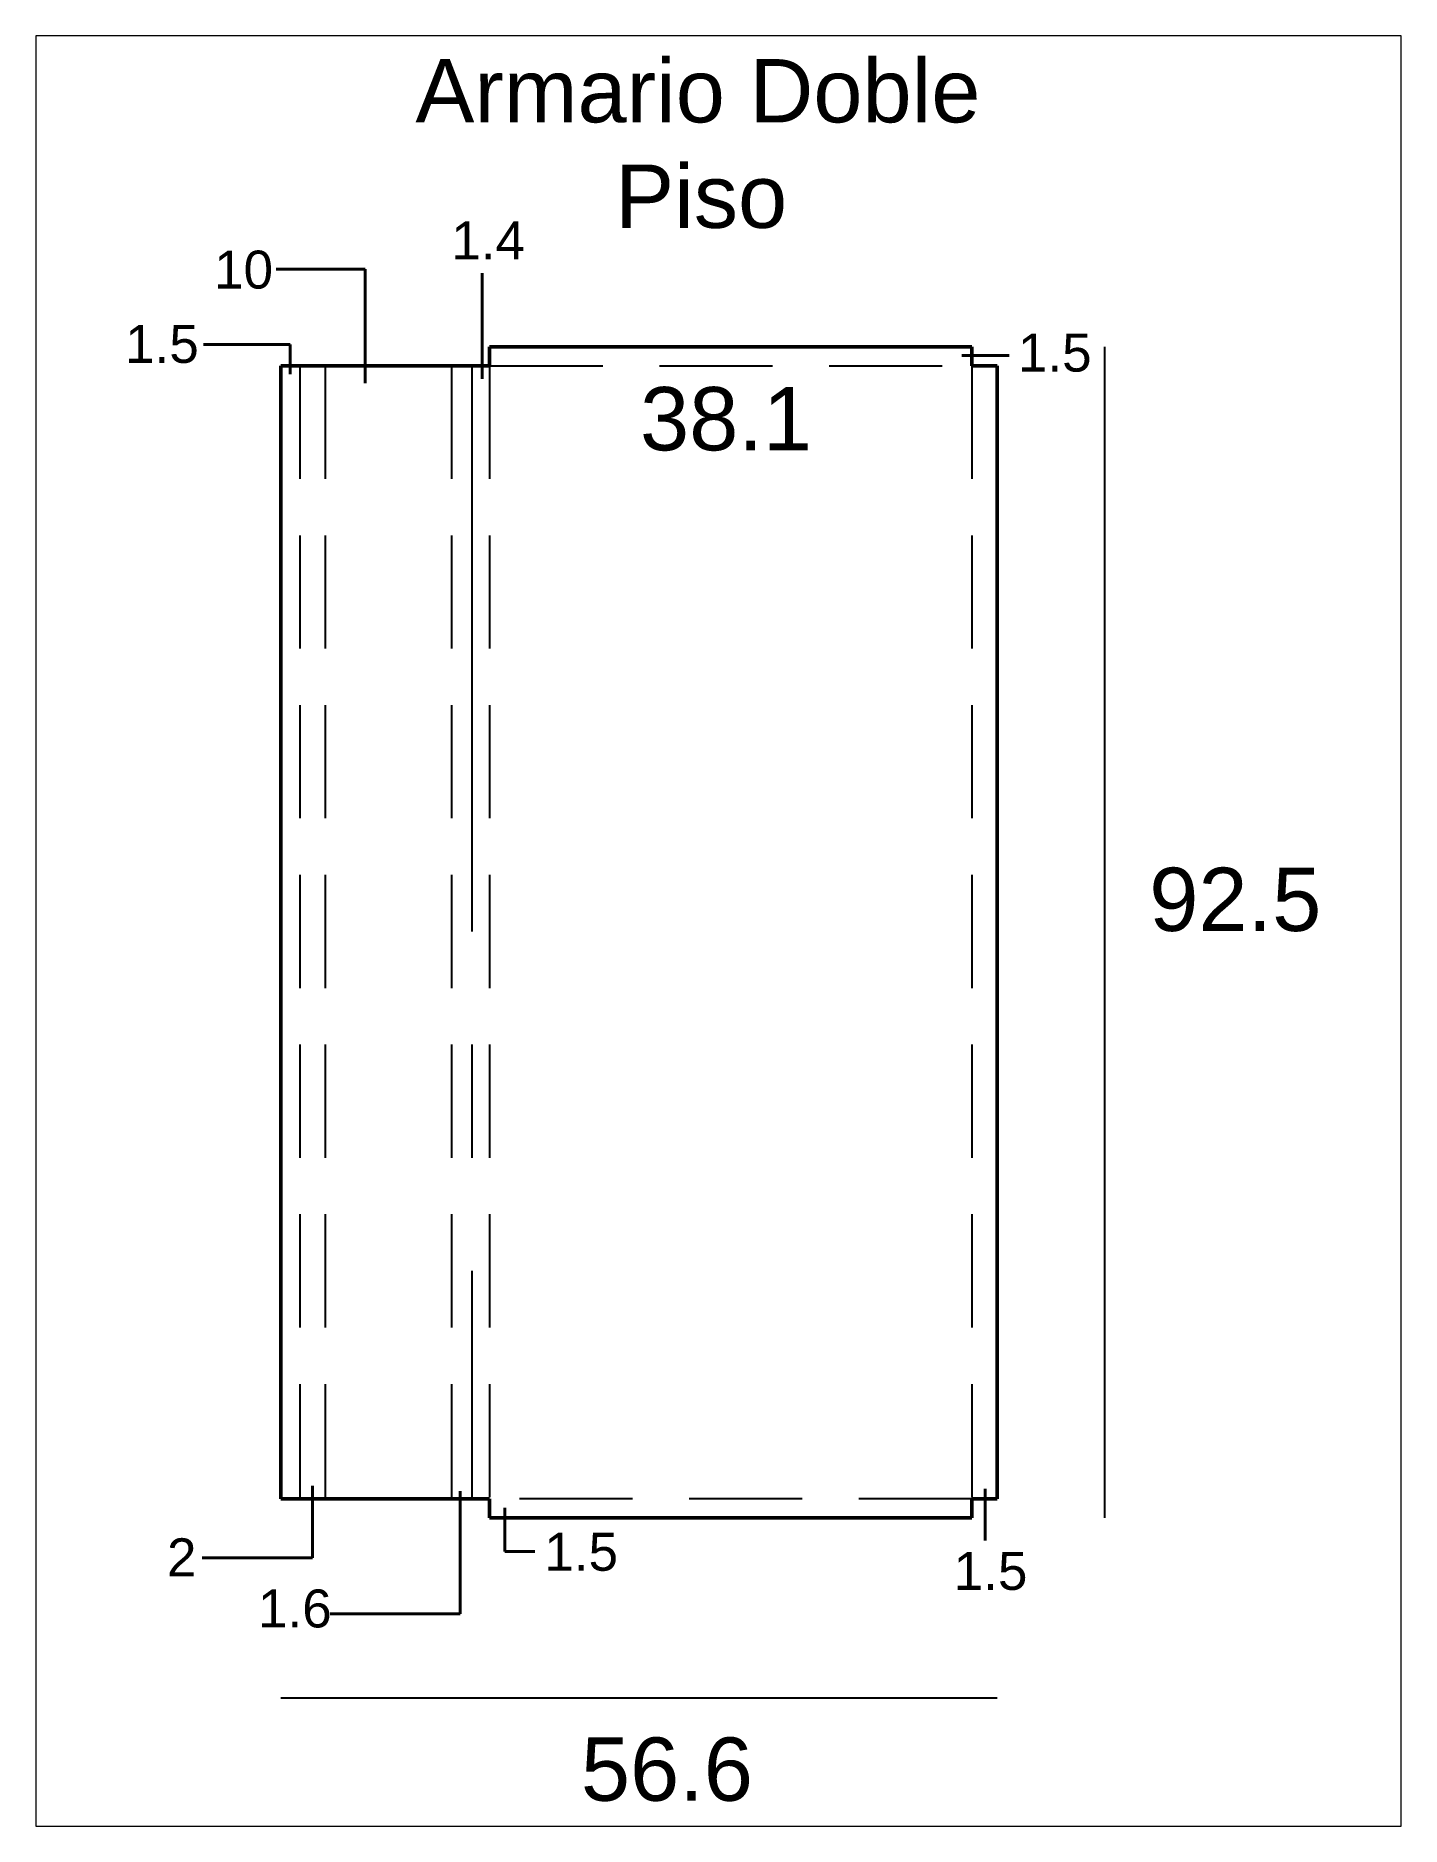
# Paper-space layout 'Layout1' of a CAD drawing. Header units: millimetres. Extents: x 0 to 203, y 0 to 267.
# The model-space entities are those that its viewports show. They can reach past a viewport. Long polylines and large blocks are cut down to what shows.
import ezdxf

# ---------------------------------------------------------------- set-up
doc = ezdxf.new("R2010")
doc.units = ezdxf.units.MM
doc.header["$LTSCALE"] = 0.25
doc.linetypes.add('CENTERX2', pattern=[101.6, 63.5, -12.7, 12.7, -12.7])
doc.linetypes.add('DASHED', pattern=[19.05, 12.7, -6.35])
doc.styles.get("Standard").update_dxf_attribs({"font": 'arial.ttf'})

msp = doc.modelspace()

# ---------------------------------------------------------------- linework, layer by layer
at = {"lineweight": 40}
for p, q in [((2492.3, 1356.8), (2422, 1356.8)), ((2492.3, 1266.9), (2492.3, 1356.8)), ((2584.6, 1270.1), (2584.6, 1353.6)), ((2433, 1297.2), (2364.6, 1297.2)), ((2433, 1273.8), (2433, 1297.2)), ((2963.6, 1288.6), (3001, 1288.6)), ((2450.7, 395.8), (2450.7, 338.8)), ((2567.4, 391.5), (2567.4, 294.6)), ((2982, 393.3), (2982, 352.4)), ((2602.7, 378.2), (2602.7, 343.8)), ((2602.7, 343.8), (2626.3, 343.8)), ((2450.7, 338.8), (2363.6, 338.8)), ((2567.4, 294.6), (2464.7, 294.6))]:
    msp.add_line(p, q, dxfattribs=at)
at = {"color": 150, "lineweight": 50}
for p, q in [((2590.6, 1295.5), (2590.6, 1280.5)), ((2971.6, 1280.5), (2971.6, 1295.5)), ((2425.6, 1280.5), (2590.6, 1280.5)), ((2971.6, 1280.5), (2991.6, 1280.5)), ((2425.6, 385.5), (2590.6, 385.5)), ((2590.6, 370.5), (2590.6, 385.5)), ((2971.6, 385.5), (2991.6, 385.5)), ((2971.6, 370.5), (2971.6, 385.5))]:
    msp.add_line(p, q, dxfattribs=at)
for p, q in [((3076.4, 1295.5), (3076.4, 370.5)), ((2425.6, 228.3), (2991.6, 228.3))]:
    msp.add_line(p, q)
at = {"color": 3, "linetype": 'DASHED'}
for p, q in [((2440.6, 1280.5), (2440.6, 385.5)), ((2460.6, 1280.5), (2460.6, 385.5)), ((2560.6, 1280.5), (2560.6, 385.5)), ((2590.6, 1280.5), (2590.6, 385.5)), ((2590.6, 1280.5), (2971.6, 1280.5)), ((2971.6, 1280.5), (2971.6, 385.5)), ((2971.6, 385.5), (2590.6, 385.5))]:
    msp.add_line(p, q, dxfattribs=at)
at = {"color": 6, "linetype": 'CENTERX2'}
msp.add_line((2576.6, 1280.5), (2576.6, 385.5), dxfattribs=at)
at = {"color": 150, "lineweight": 50}
for points in [[(2971.6, 1295.5), (2590.6, 1295.5)], [(2425.6, 1280.5), (2425.6, 385.5)], [(2991.6, 385.5), (2991.6, 1280.5)], [(2590.6, 370.5), (2971.6, 370.5)]]:
    msp.add_lwpolyline(points, dxfattribs=at)

# ---------------------------------------------------------------- texts
at = {"attachment_point": 1}
for s, width, insert, char_height in [('\\pi74.785;Armario Doble\\P\\pi232.59;Piso', 593.089, (2457.2, 1522.8), 50), ('1.4', 55.58, (2560.3, 1394.5), 30), ('10', 62.47, (2372.9, 1371.5), 30), ('1.5', 96.921, (2302.6, 1312.8), 30), ('1.5', 36.474, (3007.9, 1305.9), 30), ('38.1', 128.356, (2709.4, 1263.7), 50), ('92.5', 170.396, (3111.7, 884), 50), ('2', 137.13, (2335.7, 354.2), 30), ('1.5', 49.204, (2633.8, 358.6), 30), ('1.5', 50.872, (2957.2, 343.5), 30), ('1.6', 36.102, (2407.6, 313.8), 30), ('56.6', 200.578, (2662.7, 196.9), 50)]:
    msp.add_mtext_dynamic_manual_height_columns(s, width=width, gutter_width=12.5, heights=[0], dxfattribs=dict(at, insert=insert, char_height=char_height))

psp = doc.layouts.get("Layout1")

# ---------------------------------------------------------------- viewports
at = {"layer": '0'}
psp.add_viewport(center=(101.65, 133.29), size=(203.3, 266.583), view_center_point=(2771.39, 833.99), view_height=1414.379, dxfattribs=at)

doc.saveas('drawing.dxf')
